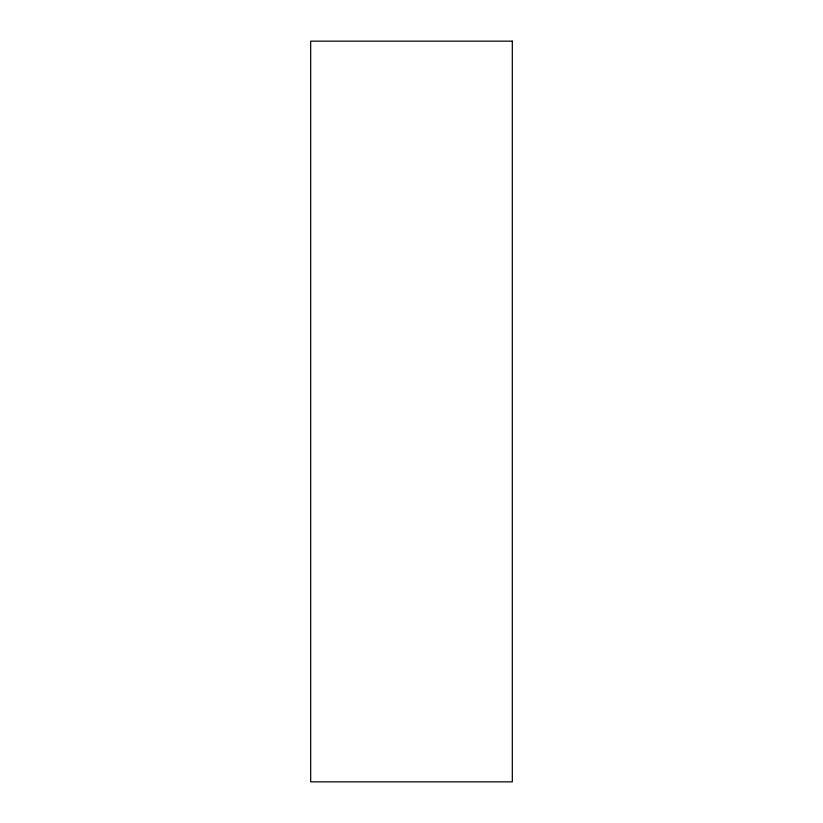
<?xml version="1.0" encoding="UTF-8"?>
<svg xmlns="http://www.w3.org/2000/svg" width="823" height="823" viewBox="0 0 823 823"><rect width="100%" height="100%" fill="white"/><g stroke="black" fill="none" stroke-linecap="round" stroke-linejoin="round"><path stroke-width="1.23" d="M512.317 41.15L310.683 41.15L310.683 781.85L512.317 781.85L512.317 41.15"/></g></svg>
